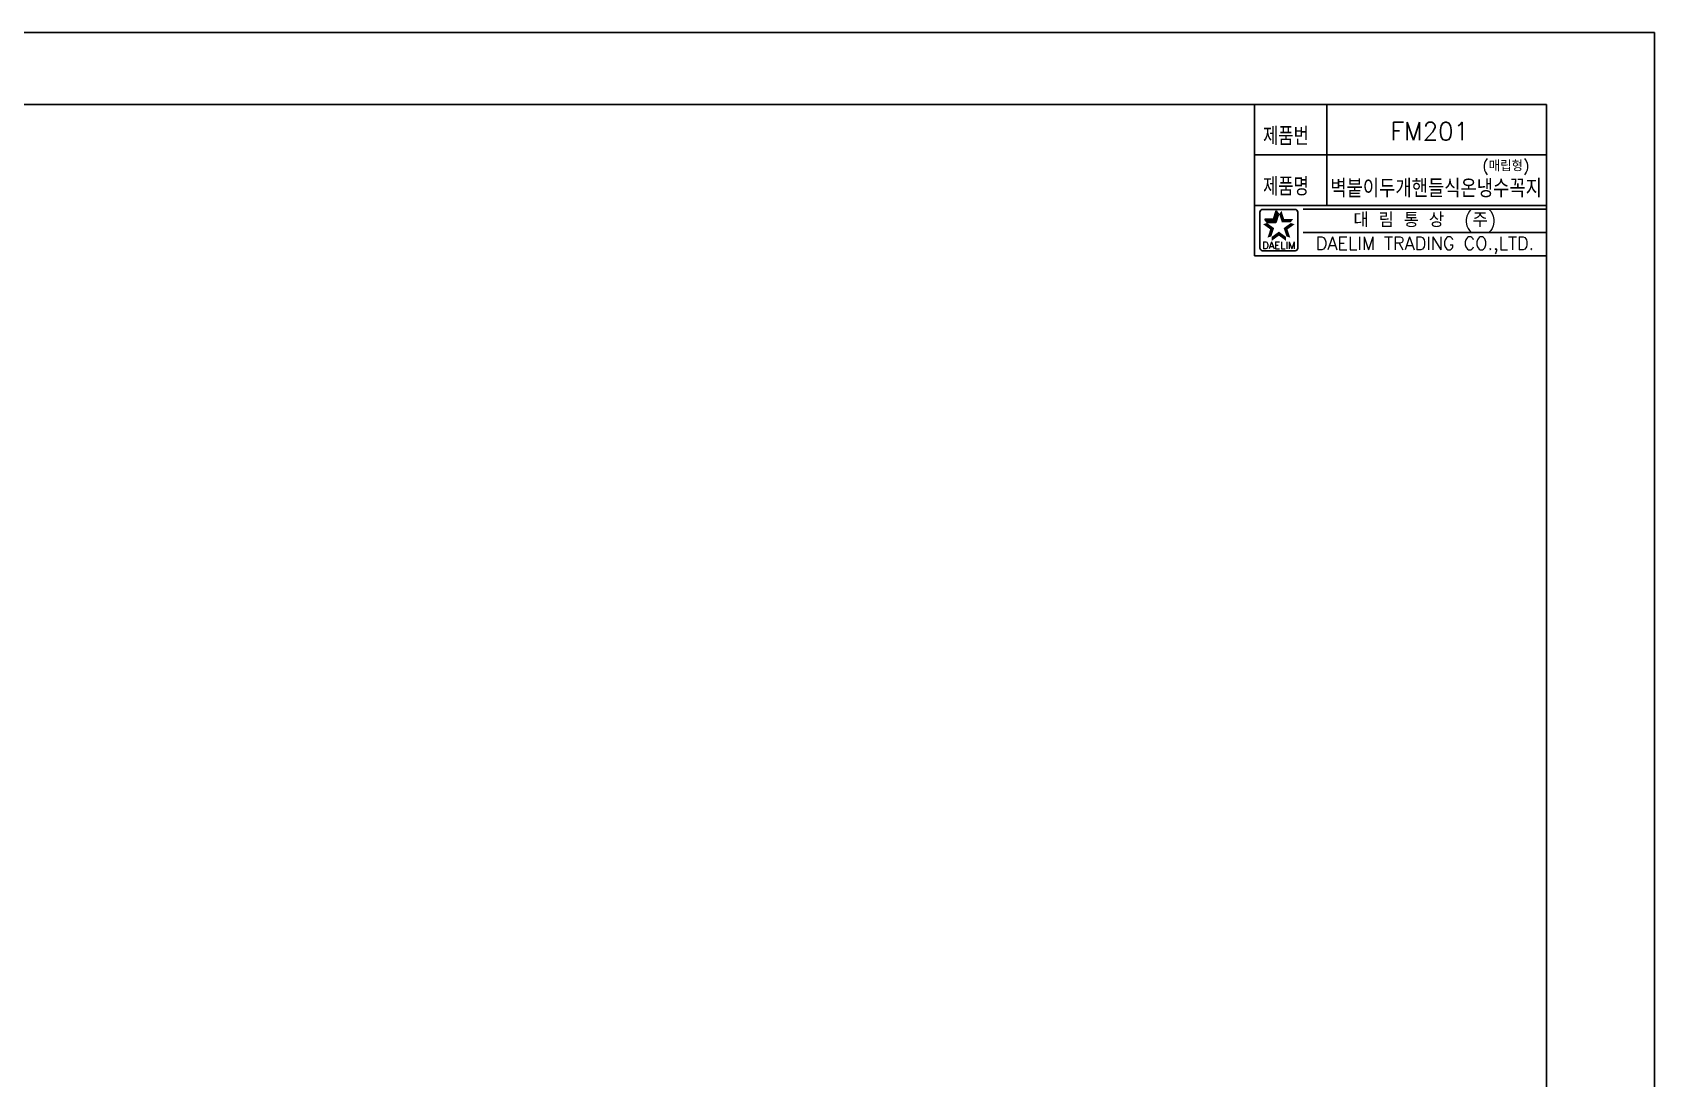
# Model space of a CAD drawing. Extents: x 39169 to 40010, y 18423 to 19017.
# Drawn here: x 39559.3 to 40009.5, y 18727.1 to 19017.4 of the extents above; entities that cross this region are included whole.
import ezdxf
from ezdxf.enums import TextEntityAlignment as Align

# ---------------------------------------------------------------- set-up
doc = ezdxf.new("R2010")
doc.units = 0
doc.header["$LTSCALE"] = 7
doc.header["$MEASUREMENT"] = 0
doc.layers.get('0').update_dxf_attribs({"color": 2, "linetype": 'CONTINUOUS'})
doc.layers.add('D', color=2, linetype='CONTINUOUS')
doc.layers.add('TXT', color=4, linetype='CONTINUOUS')
doc.styles.add('GHS', font='romans', dxfattribs={"bigfont": 'ghs'})
doc.styles.add('ROMANS', font='romans')

# ---------------------------------------------------------------- blocks, each defined once
blk = doc.blocks.new('BORDER')
for p, q in [((1, 1), (0, 1)), ((1, 0), (1, 1))]:
    blk.add_line(p, q)

msp = doc.modelspace()

# ---------------------------------------------------------------- linework, layer by layer
at = {"color": 7}
for p, q in [((39898.52, 18997.42), (39898.52, 18955.42)), ((39918.52, 18997.42), (39918.52, 18969.42)), ((39898.52, 18983.42), (39979.52, 18983.42)), ((39898.52, 18969.42), (39979.52, 18969.42)), ((39898.52, 18955.42), (39979.52, 18955.42))]:
    msp.add_line(p, q, dxfattribs=at)
at = {"color": 2, "linetype": 'Continuous'}
for p, q in [((39900.74, 18968.31), (39909.74, 18968.31)), ((39912.02, 18968.42), (39979.52, 18968.42)), ((39899.99, 18957.56), (39899.99, 18967.56)), ((39910.49, 18967.56), (39910.49, 18957.56)), ((39912.02, 18961.92), (39979.52, 18961.92)), ((39909.74, 18956.81), (39900.99, 18956.81))]:
    msp.add_line(p, q, dxfattribs=at)
at = {"color": 2}
for p, q in [((39901.99, 18964.69), (39901.33, 18965.61)), ((39901.33, 18965.61), (39903.75, 18965.61)), ((39901.99, 18964.69), (39904.42, 18964.69)), ((39903.75, 18965.61), (39904.5, 18967.91)), ((39904.42, 18964.69), (39905.17, 18967)), ((39905.17, 18967), (39904.5, 18967.91))]:
    msp.add_line(p, q, dxfattribs=at)
at = {"color": 2, "linetype": 'Continuous'}
for centre, radius, start, end in [((39900.74, 18967.56), 0.75, 90, 180), ((39909.74, 18967.56), 0.75, 0, 90), ((39900.87, 18957.68), 0.884, 188.1301, 278.1301), ((39909.74, 18957.56), 0.75, 270, 0)]:
    msp.add_arc(centre, radius, start, end, dxfattribs=at)
at = {"color": 2}
for points in [[(39902.83, 18962.78), (39903.91, 18963.13), (39900.87, 18964.2), (39901.95, 18964.55)], [(39901.33, 18965.61), (39901.99, 18964.69), (39903.75, 18965.61), (39904.42, 18964.69)], [(39903.75, 18965.61), (39904.42, 18964.69), (39904.5, 18967.91), (39905.17, 18967)], [(39905.98, 18967.91), (39905.32, 18967), (39906.73, 18965.61), (39906.07, 18964.69)], [(39906.73, 18965.61), (39906.07, 18964.69), (39909.16, 18965.61), (39908.49, 18964.69)], [(39909.61, 18964.2), (39908.54, 18964.55), (39907.65, 18962.78), (39906.58, 18963.13)], [(39902.09, 18960.47), (39903.16, 18960.82), (39902.83, 18962.78), (39903.91, 18963.13)], [(39905.24, 18961.03), (39905.24, 18962.16), (39903.28, 18959.6), (39903.28, 18960.73)], [(39907.2, 18959.6), (39907.2, 18960.73), (39905.24, 18961.03), (39905.24, 18962.16)], [(39907.65, 18962.78), (39906.58, 18963.13), (39908.4, 18960.47), (39907.32, 18960.82)]]:
    msp.add_solid(points, dxfattribs=at)
at = {"layer": 'TXT'}
for p, q in [((39193.52, 18997.42), (39979.52, 18997.42)), ((39979.52, 18997.42), (39979.52, 18443.42))]:
    msp.add_line(p, q, dxfattribs=at)

# ---------------------------------------------------------------- block references
at = {"xscale": 841, "yscale": 594.0000000000002, "zscale": 841}
msp.add_blockref('BORDER', (39168.52, 18423.42), dxfattribs=at)

# ---------------------------------------------------------------- texts
at = {"color": 7, "style": 'GHS'}
msp.add_text('FM201', height=5, dxfattribs=at).set_placement((39947.09, 18990), align=Align.MIDDLE)
at = {"color": 7, "linetype": 'Continuous'}
for s, height, style, p in [('대 림 통 상  (주)', 4, 'GHS', (39945.78, 18965.12)), ('DAELIM TRADING CO.,LTD.', 3.6, 'ROMANS', (39945.78, 18958.35))]:
    msp.add_text(s, height=height, dxfattribs=dict(at, style=style)).set_placement(p, align=Align.MIDDLE)
at = {"color": 2, "linetype": 'Continuous', "style": 'ROMANS'}
msp.add_text('DAELIM', height=2, dxfattribs=at).set_placement((39905.24, 18957.36), align=Align.CENTER)
at = {"layer": 'D', "style": 'GHS', "width": 0.8}
for s, p in [('제품번', (39900.86, 18986.15)), ('제품명', (39900.86, 18972.15))]:
    msp.add_text(s, height=5, dxfattribs=at).set_placement(p)
at = {"layer": 'D', "color": 2, "style": 'GHS'}
msp.add_text('(매립형)', height=3, dxfattribs=at).set_placement((39961.68, 18978.91))
at = {"layer": 'TXT', "color": 2, "style": 'GHS', "width": 0.676079}
msp.add_text('벽붙이두개핸들식온냉수꼭지', height=5, dxfattribs=at).set_placement((39919.51, 18971.64), (39978.25, 18971.64), align=Align.FIT)

doc.saveas('drawing.dxf')
